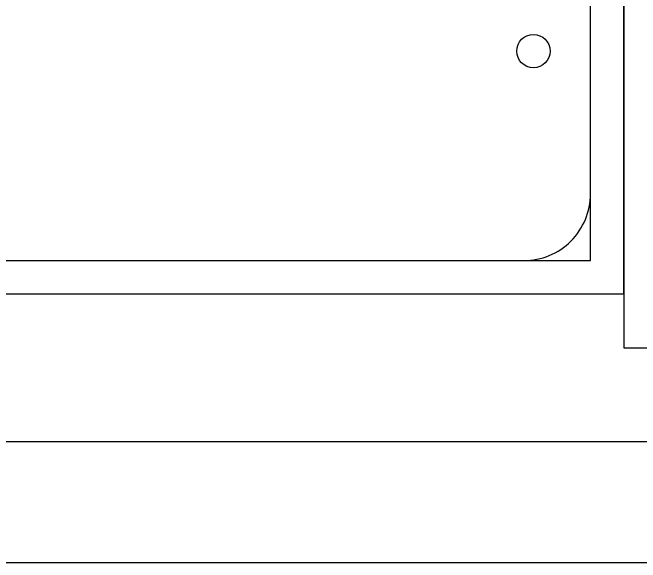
# Model space of a CAD drawing. Header units: millimetres. Extents: x 0 to 505, y 0 to 432.
# Drawn here: x 293.3 to 349.8, y 0 to 49.5 of the extents above; entities that cross this region are included whole.
import ezdxf

# ---------------------------------------------------------------- set-up
doc = ezdxf.new("R2010")
doc.units = ezdxf.units.MM
doc.header["$MEASUREMENT"] = 0
doc.layers.add('DEFAULT', color=4, linetype='Continuous')
doc.layers.add('LAYER F', color=7, linetype='Continuous')

msp = doc.modelspace()

# ---------------------------------------------------------------- linework, layer by layer
at = {"layer": 'DEFAULT'}
for points in [[(0, 0), (504.825, 0), (504.825, 431.8), (0, 431.8)], [(7.812, 10.9), (497.012, 10.9), (497.012, 420.9), (7.812, 420.9)], [(348.279, 19.309), (407.146, 19.309), (407.146, 204.9), (348.279, 204.9)], [(348.279, 24.172), (348.279, 194.9), (233.812, 194.9), (233.812, 24.172)], [(345.279, 27.172), (345.279, 191.9), (236.812, 191.9), (236.812, 27.172)]]:
    msp.add_lwpolyline(points, close=True, dxfattribs=at)
at = {"layer": 'LAYER F', "color": 5}
msp.add_lwpolyline([(345.279, 116.218), (345.279, 185.9, 0.414214), (339.279, 191.9), (282.746, 191.9, 0.414214), (279.746, 188.9, 0.414214), (276.746, 191.9), (267.746, 191.9, 0.414214), (264.746, 188.9, 0.414214), (261.746, 191.9), (242.812, 191.9, 0.414214), (236.812, 185.9), (236.812, 33.172, 0.414214), (242.812, 27.172), (339.279, 27.172, 0.414214), (345.279, 33.172), (345.279, 102.855, 0.24385), (343.16, 106.941, -0.518533), (343.16, 112.131, 0.24385)], format="xyb", close=True, dxfattribs=at)
at = {"layer": 'LAYER F', "color": 1}
msp.add_circle((340.146, 46.035), 1.5, dxfattribs=at)

doc.saveas('drawing.dxf')
